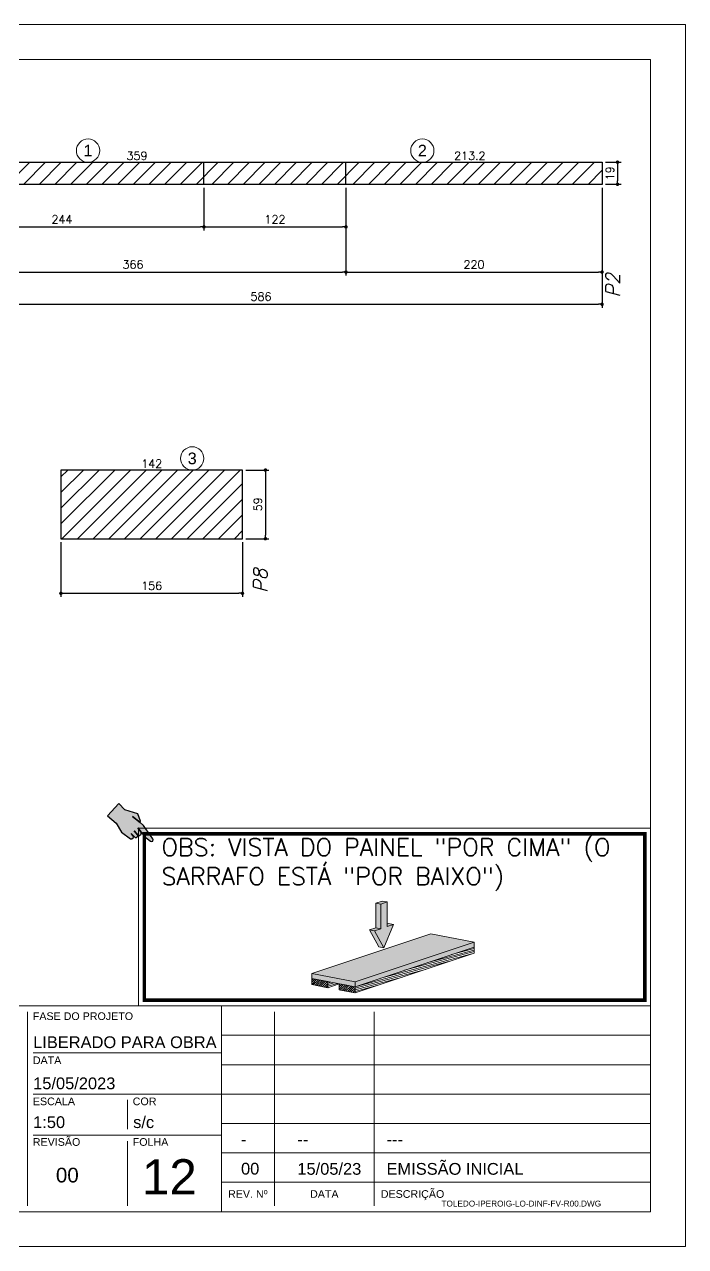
# Model space of a CAD drawing. Extents: x -20676 to 4767, y -817 to 14270.
# Drawn here: x -19759 to -19191, y 5232 to 6282 of the extents above; entities that cross this region are included whole.
import ezdxf
from ezdxf.enums import TextEntityAlignment as Align
from ezdxf.lldxf.tags import DXFTag

# ---------------------------------------------------------------- set-up
doc = ezdxf.new("R2010")
doc.units = 0
doc.header["$PDMODE"] = 2
doc.header["$PDSIZE"] = 10
doc.linetypes.add('CABLIN', pattern=[0.35, 0.25, -0.1])
doc.layers.get('0').update_dxf_attribs({"lineweight": 13})
doc.layers.get('Defpoints').update_dxf_attribs({"lineweight": 13})
for name, color, linetype, lineweight in [('contorno de painel', 7, 'Continuous', 13), ('cotas', 4, 'Continuous', 13), ('FOLHA MB', 7, 'Continuous', 13), ('HACHURACONCRETO', 7, 'Continuous', 13), ('REAPROVEITAMENTO', 1, 'Continuous', 13), ('Romaneio', 1, 'Continuous', 13), ('texto de viga', 7, 'Continuous', 13)]:
    doc.layers.add(name, color=color, linetype=linetype, lineweight=lineweight)
for name, color, linetype in [('Cota Sarrafo', 180, 'Continuous'), ('Painéis', 200, 'Continuous'), ('REGUA-80', 111, 'Continuous'), ('va165-sec', 5, 'DASHED')]:
    doc.layers.add(name, color=color, linetype=linetype)
doc.styles.add('ARIAL', font='arial.ttf', dxfattribs={"oblique": 15, "height": 25})
doc.styles.add('MB_C01', font='arial.ttf', dxfattribs={"height": 1.3})
doc.styles.add('MB_C02', font='arial.ttf', dxfattribs={"height": 2})
doc.styles.add('MB_C03', font='arial.ttf', dxfattribs={"height": 2.5})
doc.styles.add('MB_C04', font='arial.ttf', dxfattribs={"height": 6})
doc.styles.add('REGUA-120', font='ROMANS.shx', dxfattribs={"height": 15})
doc.styles.add('ROMANS', font='romans.shx')
tags = doc.linetypes.add('DASHED', pattern=[0.75, 0.5, -0.25]).pattern_tags.tags
tags[6:7] = [DXFTag(74, 4), DXFTag(75, 0), DXFTag(340, '0'), DXFTag(46, 1.0), DXFTag(50, 0.0), DXFTag(44, 0.0), DXFTag(45, 0.0)]
tags[4:5] = [DXFTag(74, 4), DXFTag(75, 0), DXFTag(340, '0'), DXFTag(46, 1.0), DXFTag(50, 0.0), DXFTag(44, 0.0), DXFTag(45, 0.0)]
doc.dimstyles.new('PAINEL', dxfattribs={"dimtxt": 7, "dimasz": 3, "dimexe": 3, "dimexo": 3, "dimgap": 3, "dimtad": 1, "dimdec": 1, "dimzin": 12, "dimdsep": 46, "dimtxsty": 'ROMANS', "dimblk": 'DOT', "dimcen": 0, "dimclrd": 4, "dimclre": 4, "dimclrt": 240, "dimadec": 1, "dimazin": 3, "dimtfac": 1, "dimtdec": 1, "dimtmove": 0, "dimatfit": 3, "dimfxl": 0, "dimtolj": 1, "dimtzin": 12, "dimarcsym": 0})
doc.dimstyles.new('projeto2', dxfattribs={"dimtxt": 7, "dimasz": 5, "dimexe": 1.25, "dimexo": 2.5, "dimgap": 2, "dimtad": 1, "dimdec": 1, "dimdsep": 46, "dimtxsty": 'ROMANS', "dimblk": 'OBLIQUE', "dimcen": 10, "dimdle": 1, "dimse1": 1, "dimse2": 1, "dimsd1": 1, "dimsd2": 1, "dimclrd": 256, "dimclre": 256, "dimclrt": 3, "dimadec": 0, "dimazin": 0, "dimtfac": 1, "dimtdec": 1, "dimtmove": 0, "dimatfit": 3, "dimldrblk": 'OBLIQUE', "dimfxl": 0, "dimlwd": -1, "dimlwe": -1, "dimarcsym": 0})

# ---------------------------------------------------------------- blocks, each defined once
blk = doc.blocks.new('A$Ceb89ac90')
at = {"color": 1}
for p, q in [((1086.3, 356.7), (70, 356.7)), ((919.6, 351.7), (919.6, 185)), ((1086.3, 356.7), (1086.3, 179.9)), ((1455, 356.7), (1086.3, 356.7)), ((1131.8, 185), (1131.8, 351.7)), ((1217.6, 351.7), (1217.6, 185)), ((1455, 331.5), (1086.3, 331.5)), ((1086.3, 316.3), (924.7, 316.3)), ((1455, 306.2), (1086.3, 306.2)), ((1086.3, 281), (924.7, 281)), ((1005.5, 275.9), (1005.5, 250.7)), ((1455, 281), (1086.3, 281)), ((1455, 255.7), (1086.3, 255.7)), ((1086.3, 245.6), (924.7, 245.6)), ((1005.5, 240.6), (1005.5, 185)), ((1455, 230.4), (1086.3, 230.4)), ((1455, 205.2), (1086.3, 205.2))]:
    blk.add_line(p, q, dxfattribs=at)
for points in [[(0, 1199.9), (0, 149.9), (1485, 149.9), (1485, 1199.9)], [(70, 1169.9), (70, 179.9), (1455, 179.9), (1455, 1169.9)]]:
    blk.add_lwpolyline(points, close=True, dxfattribs=at)
at = {"color": 6, "style": 'MB_C01'}
for s, height, p in [('FASE DO PROJETO', 6.566, (924.3, 344.6)), ('DATA', 6.57, (924.3, 306.7)), ('ESCALA', 6.57, (924.3, 271.4)), ('COR', 6.57, (1010.1, 271.4)), ('REVISÃO', 6.57, (924.3, 236.5)), ('FOLHA', 6.57, (1010.1, 236.5))]:
    blk.add_text(s, height=height, dxfattribs=at).set_placement(p)
for s, p in [('DESCRIÇÃO', (1250.5, 195.1)), ('REV. Nº', (1109, 195.1)), ('DATA', (1174.7, 195.1))]:
    blk.add_text(s, height=6.57, dxfattribs=at).set_placement(p, align=Align.MIDDLE_CENTER)
at = {"insert": (1275.3, 189.4), "char_height": 5.051, "width": 210.818, "attachment_point": 1, "style": 'MB_C04'}
blk.add_mtext('TOLEDO-IPEROIG-LO-DINF-FV-R00.DWG', dxfattribs=at)
at = {"color": 5}
for tag, p, height, style in [('REV_05', (1103.1, 338.1), 10.1, 'MB_C02'), ('DATA_REV_05', (1151.5, 337.9), 10.1, 'MB_C02'), ('INFO_REV_05', (1228.1, 337.9), 10.1, 'MB_C02'), ('CLIENTE', (449.7, 328.8), 12.6, 'MB_C03'), ('FASE', (924.6, 320.5), 10.1, 'MB_C02'), ('REV_04', (1103.1, 312.8), 10.1, 'MB_C02'), ('DATA_REV_04', (1151.5, 312.7), 10.1, 'MB_C02'), ('INFO_REV_04', (1228.1, 312.7), 10.1, 'MB_C02'), ('PROJETISTA', (768, 285.1), 10.1, 'MB_C02'), ('DATA', (924.6, 285.1), 10.1, 'MB_C02'), ('REV_03', (1103.1, 287.6), 10.1, 'MB_C02'), ('DATA_REV_03', (1151.5, 287.4), 10.1, 'MB_C02'), ('INFO_REV_03', (1228.1, 287.4), 10.1, 'MB_C02'), ('OBRA', (449.7, 273.3), 12.6, 'MB_C03'), ('REV_02', (1103.1, 262.3), 10.1, 'MB_C02'), ('DATA_REV_02', (1151.5, 262.1), 10.1, 'MB_C02'), ('INFO_REV_02', (1228.1, 262.1), 10.1, 'MB_C02'), ('ESC', (924.6, 251.8), 10.1, 'MB_C02'), ('COR', (1010.5, 251.8), 10.1, 'MB_C02'), ('REV_01', (1103.1, 237.1), 10.1, 'MB_C02'), ('DATA_REV_01', (1151.5, 236.9), 10.1, 'MB_C02'), ('INFO_REV_01', (1228.1, 236.9), 10.1, 'MB_C02'), ('PAVIMENTO', (449.7, 215.3), 12.6, 'MB_C03'), ('FL', (1018.1, 194.7), 30.3, 'MB_C04'), ('REV_00', (1103.1, 211.8), 10.1, 'MB_C02'), ('DATA_REV_00', (1151.5, 211.6), 10.1, 'MB_C02'), ('EMISSÃO_INICIAL', (1228.1, 211.6), 10.1, 'MB_C02'), ('REV', (944.1, 205), 12.6, 'MB_C03')]:
    blk.add_attdef(tag, p, '', height=height, dxfattribs=dict(at, style=style))
at = {"color": 6, "style": 'MB_C02'}
for tag, p in [('ENDEREÇO_CLIENTE', (449.7, 307.8)), ('ENDEREÇO_OBRA', (449.7, 252.7)), ('TIPO_DE_PROJETO', (449.7, 192.3))]:
    blk.add_attdef(tag, p, '', height=10.1, dxfattribs=at)
blk = doc.blocks.new('INDICADOR')
at = {"layer": 'va165-sec', "ltscale": 100}
blk.add_hatch(color=61, dxfattribs=at).paths.add_polyline_path([(-59.7, -24.5), (-37.5, -24.3), (-35.4, -22.8), (-34.7, -18.5), (-36.9, -15.9), (-32.1, -16.5), (-29.9, -15.1), (-29.3, -11.2), (-31.5, -8.9), (-29.5, -9.3), (-27.5, -7.7), (-26.6, -3.4), (-28.9, -0.4), (-18.5, -2.8), (-3.7, -3.1), (-0.7, -1.9), (0, 0), (-1.3, 2.8), (-2.9, 3.5), (-33.7, 13.2), (-42.6, 13.1), (-44, 16), (-56.7, 23.9), (-82.1, 13.8), (-99.5, 16.7), (-102.1, -17), (-79.1, -17.5)])
at = {"layer": 'REGUA-80', "color": 1}
blk.add_lwpolyline([(-102.1, -17), (-79.1, -17.5), (-59.7, -24.5), (-37.5, -24.3), (-35.4, -22.8), (-34.7, -18.5), (-36.9, -15.9), (-43.1, -15.1), (-32.1, -16.5), (-29.9, -15.1), (-29.3, -11.2), (-31.5, -8.9), (-41.5, -7), (-29.5, -9.3), (-27.5, -7.7), (-26.6, -3.4), (-28.9, -0.4), (-39.8, 2.2), (-18.5, -2.8), (-3.7, -3.1), (-0.7, -1.9), (0, 0), (-1.3, 2.8), (-2.9, 3.5), (-33.7, 13.2), (-42.6, 13.1), (-61.9, 12.9), (-42.6, 13.1), (-44, 16), (-56.7, 23.9), (-82.1, 13.8), (-99.5, 16.7), (-102.1, -17)], dxfattribs=at)
blk = doc.blocks.new('DEDADA')
at = {"linetype": 'Continuous', "ltscale": 100, "xscale": 0.5000000000004939, "yscale": 0.5000000000004939, "zscale": 0.5000000000004939, "rotation": 321.5463332659798}
blk.add_blockref('INDICADOR', (63.1, 17), dxfattribs=at)
blk = doc.blocks.new('FDSFSDFSDF')
at = {"layer": 'HACHURACONCRETO'}
h = blk.add_hatch(color=1, dxfattribs=at)
h.dxf.hatch_style = 1
h.paths.add_polyline_path([(-20956.4, 7327.5), (-20960.7, 7328.3), (-20960.7, 7307.2), (-20956.4, 7306.3)], flags=17)
h.paths.add_polyline_path([(-20951, 7329.3), (-20956.4, 7327.5), (-20956.4, 7306.3), (-20961.8, 7304.5), (-20953.7, 7289.8), (-20945.6, 7310), (-20951, 7308.2)])
h.paths.add_polyline_path([(-20961.8, 7304.5), (-20966.1, 7305.3), (-20958, 7290.7), (-20953.7, 7289.8)])
h.paths.add_polyline_path([(-20956.4, 7306.3), (-20960.7, 7307.2), (-20966.1, 7305.3), (-20961.8, 7304.5)])
h.paths.add_polyline_path([(-20945.6, 7310), (-20949.9, 7310.8), (-20951, 7310.4), (-20951, 7308.2)], flags=17)
h.paths.add_polyline_path([(-20951, 7329.3), (-20955.3, 7330.1), (-20960.7, 7328.3), (-20956.4, 7327.5)])
h = blk.add_hatch(color=253, dxfattribs=at)
h.dxf.hatch_style = 1
h.paths.add_polyline_path([(-20876.3, 7294.9), (-20913.5, 7302), (-21015.7, 7267.8), (-20978.5, 7260.6)])
h.paths.add_polyline_path([(-21015.7, 7267.8), (-21015.7, 7263.5), (-20978.5, 7256.4), (-20978.5, 7260.6)])
h.paths.add_polyline_path([(-20876.3, 7290.6), (-20876.3, 7294.9), (-20978.5, 7260.6), (-20978.5, 7256.4)])
h = blk.add_hatch(dxfattribs=at)
h.set_pattern_fill('ANSI31', color=252, scale=0.409149, angle=150)
h.set_pattern_definition([(195, (7609.989, -2957.4306), (0.336218163, -1.254783266), [])])
h.paths.add_polyline_path([(-20992.2, 7258.9), (-20992.2, 7259), (-21002, 7260.9), (-21002, 7255.6)])
h.paths.add_polyline_path([(-20876.3, 7285.4), (-20876.3, 7290.6), (-20978.5, 7256.4), (-20978.5, 7251.1)])
h = blk.add_hatch(dxfattribs=at)
h.set_pattern_fill('ANSI31', color=252, scale=0.409149)
h.set_pattern_definition([(45, (7609.989, -2957.4306), (-0.918565103, 0.918565103), [])])
h.paths.add_polyline_path([(-21002, 7260.9), (-21015.7, 7263.5), (-21015.7, 7258.3), (-21002, 7255.6)])
h.paths.add_polyline_path([(-20978.5, 7256.4), (-20992.2, 7259), (-20992.2, 7253.8), (-20978.5, 7251.1)])
at = {"color": 0, "linetype": 'Continuous', "lineweight": 0, "extrusion": (5.55112e-17, 0.967349, 0.253449)}
for p, q in [((-20960.7, 7328.3), (-20955.3, 7330.1)), ((-20951, 7329.3), (-20956.4, 7327.5)), ((-20951, 7329.3), (-20955.3, 7330.1)), ((-20951, 7308.2), (-20951, 7329.3)), ((-20956.4, 7327.5), (-20960.7, 7328.3)), ((-20960.7, 7307.2), (-20960.7, 7328.3)), ((-20956.4, 7327.5), (-20956.4, 7306.3)), ((-20953.7, 7289.8), (-20945.6, 7310)), ((-20951, 7310.4), (-20949.9, 7310.8)), ((-20945.6, 7310), (-20951, 7308.2)), ((-20945.6, 7310), (-20949.9, 7310.8)), ((-20913.5, 7302), (-21015.7, 7267.8)), ((-20966.1, 7305.3), (-20960.7, 7307.2)), ((-20961.8, 7304.5), (-20966.1, 7305.3)), ((-20958, 7290.7), (-20966.1, 7305.3)), ((-20956.4, 7306.3), (-20961.8, 7304.5)), ((-20961.8, 7304.5), (-20953.7, 7289.8)), ((-20956.4, 7306.3), (-20960.7, 7307.2)), ((-20876.3, 7294.9), (-20913.5, 7302)), ((-20978.5, 7260.6), (-20876.3, 7294.9)), ((-20876.3, 7290.6), (-20978.5, 7256.4)), ((-20876.3, 7290.6), (-20978.5, 7256.4)), ((-20953.7, 7289.8), (-20958, 7290.7)), ((-20876.3, 7290.6), (-20876.3, 7294.9)), ((-20876.3, 7290.6), (-20876.3, 7285.4)), ((-20876.3, 7285.4), (-20978.5, 7251.1)), ((-21015.7, 7267.8), (-20978.5, 7260.6)), ((-21015.7, 7263.5), (-21015.7, 7267.8)), ((-21015.7, 7263.5), (-21015.7, 7258.3)), ((-21015.7, 7263.5), (-21002, 7260.9)), ((-20978.5, 7256.4), (-21015.7, 7263.5)), ((-21002, 7255.6), (-21015.7, 7258.3)), ((-21002, 7260.9), (-21002, 7255.6)), ((-20992.2, 7258.9), (-21002, 7255.6)), ((-20978.5, 7256.4), (-20992.2, 7259)), ((-20992.2, 7259), (-20992.2, 7253.8)), ((-20978.5, 7256.4), (-20978.5, 7260.6)), ((-20978.5, 7256.4), (-20978.5, 7251.1)), ((-20978.5, 7251.1), (-20992.2, 7253.8))]:
    blk.add_line(p, q, dxfattribs=at)
blk.add_lwpolyline([(-21164.5, 7392.8), (-20724.6, 7392.8), (-20724.6, 7240), (-21164.5, 7240)], close=True)
at = {"const_width": 3}
blk.add_lwpolyline([(-21159.5, 7387.8), (-20729.6, 7387.8), (-20729.6, 7245), (-21159.5, 7245)], close=True, dxfattribs=at)
at = {"lineweight": 5, "xscale": 0.8622490710097133, "yscale": 0.8622490710097133, "zscale": 0.2874163570032379}
blk.add_blockref('DEDADA', (-21206.7, 7367), dxfattribs=at)
at = {"layer": 'contorno de painel', "linetype": 'CABLIN', "insert": (-21144.8, 7383.9), "char_height": 15, "attachment_point": 1, "style": 'ROMANS'}
blk.add_mtext_dynamic_manual_height_columns('OBS: VISTA DO PAINEL "POR CIMA" (O SARRAFO ESTÁ "POR BAIXO")', width=429.807, gutter_width=45, heights=[0], dxfattribs=at)
blk = doc.blocks.new('_Dot')
at = {"color": 0, "linetype": 'ByBlock', "lineweight": -2}
blk.add_line((-0.5, 0), (-1, 0), dxfattribs=at)
at = {"color": 0, "linetype": 'ByBlock', "const_width": 0.5}
blk.add_lwpolyline([(-0.25, 0, 1), (0.25, 0, 1)], format="xyb", close=True, dxfattribs=at)
blk = doc.blocks.new('*D1821')
at = {"layer": 'cotas', "color": 4, "lineweight": -2, "transparency": 16777216}
for p, q in [((-19849.1, 6141.9), (-19849.1, 6038.9)), ((-19263.1, 6141.9), (-19263.1, 6038.9)), ((-19846.1, 6041.9), (-19266.1, 6041.9))]:
    blk.add_line(p, q, dxfattribs=at)
at = {"layer": 'Defpoints', "color": 0, "transparency": 16777216}
for p in [(-19849.1, 6144.9), (-19263.1, 6144.9), (-19263.1, 6041.9)]:
    blk.add_point(p, dxfattribs=at)
at = {"layer": 'cotas', "color": 4, "lineweight": -2, "transparency": 16777216, "xscale": 3, "yscale": 3, "zscale": 3, "rotation": 180}
blk.add_blockref('_Dot', (-19849.1, 6041.9), dxfattribs=at)
at = {"layer": 'cotas', "color": 4, "lineweight": -2, "transparency": 16777216, "xscale": 3, "yscale": 3, "zscale": 3}
blk.add_blockref('_Dot', (-19263.1, 6041.9), dxfattribs=at)
at = {"layer": 'cotas', "color": 240, "transparency": 16777216, "insert": (-19556.1, 6048.4), "char_height": 7, "attachment_point": 5, "style": 'ROMANS'}
blk.add_mtext('\\A1;586', dxfattribs=at)
blk = doc.blocks.new('*D1822')
at = {"layer": 'cotas', "color": 4, "lineweight": -2, "transparency": 16777216}
for p, q in [((-19260.1, 6163.9), (-19246.8, 6163.9)), ((-19249.8, 6160.9), (-19249.8, 6147.9)), ((-19260.1, 6144.9), (-19246.8, 6144.9))]:
    blk.add_line(p, q, dxfattribs=at)
at = {"layer": 'Defpoints', "color": 0, "transparency": 16777216}
for p in [(-19263.1, 6163.9), (-19263.1, 6144.9), (-19249.8, 6144.9)]:
    blk.add_point(p, dxfattribs=at)
at = {"layer": 'cotas', "color": 4, "lineweight": -2, "transparency": 16777216, "xscale": 3, "yscale": 3, "zscale": 3}
for p, rotation in [((-19249.8, 6163.9), 90), ((-19249.8, 6144.9), 270)]:
    blk.add_blockref('_Dot', p, dxfattribs=dict(at, rotation=rotation))
at = {"layer": 'cotas', "color": 240, "transparency": 16777216, "insert": (-19256.3, 6154.4), "char_height": 7, "attachment_point": 5, "rotation": 90, "style": 'ROMANS'}
blk.add_mtext('\\A1;19', dxfattribs=at)
blk = doc.blocks.new('*D1823')
at = {"layer": 'cotas', "color": 4, "lineweight": -2, "transparency": 16777216}
for p, q in [((-19849.1, 6141.9), (-19849.1, 6105.3)), ((-19605.1, 6141.9), (-19605.1, 6105.3)), ((-19846.1, 6108.3), (-19608.1, 6108.3))]:
    blk.add_line(p, q, dxfattribs=at)
at = {"layer": 'Defpoints', "color": 0, "transparency": 16777216}
for p in [(-19849.1, 6144.9), (-19605.1, 6144.9), (-19605.1, 6108.3)]:
    blk.add_point(p, dxfattribs=at)
at = {"layer": 'cotas', "color": 4, "lineweight": -2, "transparency": 16777216, "xscale": 3, "yscale": 3, "zscale": 3, "rotation": 180}
blk.add_blockref('_Dot', (-19849.1, 6108.3), dxfattribs=at)
at = {"layer": 'cotas', "color": 4, "lineweight": -2, "transparency": 16777216, "xscale": 3, "yscale": 3, "zscale": 3}
blk.add_blockref('_Dot', (-19605.1, 6108.3), dxfattribs=at)
at = {"layer": 'cotas', "color": 240, "transparency": 16777216, "insert": (-19727.1, 6114.8), "char_height": 7, "attachment_point": 5, "style": 'ROMANS'}
blk.add_mtext('\\A1;244', dxfattribs=at)
blk = doc.blocks.new('*D1824')
at = {"layer": 'cotas', "color": 4, "lineweight": -2, "transparency": 16777216}
for p, q in [((-19605.1, 6141.9), (-19605.1, 6105.3)), ((-19483.1, 6141.9), (-19483.1, 6105.3)), ((-19602.1, 6108.3), (-19486.1, 6108.3))]:
    blk.add_line(p, q, dxfattribs=at)
at = {"layer": 'Defpoints', "color": 0, "transparency": 16777216}
for p in [(-19605.1, 6144.9), (-19483.1, 6144.9), (-19483.1, 6108.3)]:
    blk.add_point(p, dxfattribs=at)
at = {"layer": 'cotas', "color": 4, "lineweight": -2, "transparency": 16777216, "xscale": 3, "yscale": 3, "zscale": 3, "rotation": 180}
blk.add_blockref('_Dot', (-19605.1, 6108.3), dxfattribs=at)
at = {"layer": 'cotas', "color": 4, "lineweight": -2, "transparency": 16777216, "xscale": 3, "yscale": 3, "zscale": 3}
blk.add_blockref('_Dot', (-19483.1, 6108.3), dxfattribs=at)
at = {"layer": 'cotas', "color": 240, "transparency": 16777216, "insert": (-19544.1, 6114.8), "char_height": 7, "attachment_point": 5, "style": 'ROMANS'}
blk.add_mtext('\\A1;122', dxfattribs=at)
blk = doc.blocks.new('*D1825')
at = {"layer": 'cotas', "color": 4, "lineweight": -2, "transparency": 16777216}
for p, q in [((-19483.1, 6141.9), (-19483.1, 6066.5)), ((-19263.1, 6141.9), (-19263.1, 6066.5)), ((-19480.1, 6069.5), (-19266.1, 6069.5))]:
    blk.add_line(p, q, dxfattribs=at)
at = {"layer": 'Defpoints', "color": 0, "transparency": 16777216}
for p in [(-19483.1, 6144.9), (-19263.1, 6144.9), (-19263.1, 6069.5)]:
    blk.add_point(p, dxfattribs=at)
at = {"layer": 'cotas', "color": 4, "lineweight": -2, "transparency": 16777216, "xscale": 3, "yscale": 3, "zscale": 3, "rotation": 180}
blk.add_blockref('_Dot', (-19483.1, 6069.5), dxfattribs=at)
at = {"layer": 'cotas', "color": 4, "lineweight": -2, "transparency": 16777216, "xscale": 3, "yscale": 3, "zscale": 3}
blk.add_blockref('_Dot', (-19263.1, 6069.5), dxfattribs=at)
at = {"layer": 'cotas', "color": 240, "transparency": 16777216, "insert": (-19373.1, 6076), "char_height": 7, "attachment_point": 5, "style": 'ROMANS'}
blk.add_mtext('\\A1;220', dxfattribs=at)
blk = doc.blocks.new('*D1826')
at = {"layer": 'Defpoints', "color": 0, "transparency": 16777216}
for p in [(-19842.1, 6163.9), (-19483.1, 6163.9), (-19483.1, 6163.9)]:
    blk.add_point(p, dxfattribs=at)
at = {"layer": 'Cota Sarrafo', "color": 3, "transparency": 16777216, "insert": (-19662.6, 6169.4), "char_height": 7, "attachment_point": 5, "style": 'ROMANS'}
blk.add_mtext('359', dxfattribs=at)
blk = doc.blocks.new('_OBLIQUE')
at = {"color": 0, "linetype": 'ByBlock', "lineweight": -2}
for p, q in [((0, 0), (-1, 0)), ((-0.5, -0.5), (0.5, 0.5))]:
    blk.add_line(p, q, dxfattribs=at)
blk = doc.blocks.new('*D1827')
at = {"layer": 'Defpoints', "color": 0, "transparency": 16777216}
for p in [(-19483.3, 6164.6), (-19270.1, 6163.9), (-19270.1, 6163.9)]:
    blk.add_point(p, dxfattribs=at)
at = {"layer": 'Cota Sarrafo', "color": 3, "transparency": 16777216, "insert": (-19376.7, 6169.4), "char_height": 7, "attachment_point": 5, "style": 'ROMANS'}
blk.add_mtext('213.2', dxfattribs=at)
blk = doc.blocks.new('*D1828')
at = {"layer": 'cotas', "color": 4, "lineweight": -2, "transparency": 16777216}
for p, q in [((-19849.1, 6141.9), (-19849.1, 6066.5)), ((-19483.1, 6141.9), (-19483.1, 6066.5)), ((-19846.1, 6069.5), (-19486.1, 6069.5))]:
    blk.add_line(p, q, dxfattribs=at)
at = {"layer": 'Defpoints', "color": 0, "transparency": 16777216}
for p in [(-19849.1, 6144.9), (-19483.1, 6144.9), (-19483.1, 6069.5)]:
    blk.add_point(p, dxfattribs=at)
at = {"layer": 'cotas', "color": 4, "lineweight": -2, "transparency": 16777216, "xscale": 3, "yscale": 3, "zscale": 3, "rotation": 180}
blk.add_blockref('_Dot', (-19849.1, 6069.5), dxfattribs=at)
at = {"layer": 'cotas', "color": 4, "lineweight": -2, "transparency": 16777216, "xscale": 3, "yscale": 3, "zscale": 3}
blk.add_blockref('_Dot', (-19483.1, 6069.5), dxfattribs=at)
at = {"layer": 'cotas', "color": 240, "transparency": 16777216, "insert": (-19666.1, 6076), "char_height": 7, "attachment_point": 5, "style": 'ROMANS'}
blk.add_mtext('\\A1;366', dxfattribs=at)
blk = doc.blocks.new('*D1839')
at = {"layer": 'Defpoints', "color": 0, "transparency": 16777216}
for p in [(-19728, 5840.4), (-19572, 5840.4), (-19572, 5793.5)]:
    blk.add_point(p, dxfattribs=at)
at = {"layer": 'Painéis', "color": 4, "lineweight": -2, "transparency": 16777216}
for p, q in [((-19728, 5837.4), (-19728, 5790.5)), ((-19572, 5837.4), (-19572, 5790.5)), ((-19725, 5793.5), (-19575, 5793.5))]:
    blk.add_line(p, q, dxfattribs=at)
at = {"layer": 'Painéis', "color": 4, "lineweight": -2, "transparency": 16777216, "xscale": 3, "yscale": 3, "zscale": 3, "rotation": 180}
blk.add_blockref('_Dot', (-19728, 5793.5), dxfattribs=at)
at = {"layer": 'Painéis', "color": 4, "lineweight": -2, "transparency": 16777216, "xscale": 3, "yscale": 3, "zscale": 3}
blk.add_blockref('_Dot', (-19572, 5793.5), dxfattribs=at)
at = {"layer": 'Painéis', "color": 240, "transparency": 16777216, "insert": (-19650, 5800), "char_height": 7, "attachment_point": 5, "style": 'ROMANS'}
blk.add_mtext('\\A1;156', dxfattribs=at)
blk = doc.blocks.new('*D1840')
at = {"layer": 'Defpoints', "color": 0, "transparency": 16777216}
for p in [(-19572, 5899.4), (-19572, 5840.4), (-19552.3, 5840.4)]:
    blk.add_point(p, dxfattribs=at)
at = {"layer": 'Painéis', "color": 4, "lineweight": -2, "transparency": 16777216}
for p, q in [((-19569, 5899.4), (-19549.3, 5899.4)), ((-19552.3, 5896.4), (-19552.3, 5843.4)), ((-19569, 5840.4), (-19549.3, 5840.4))]:
    blk.add_line(p, q, dxfattribs=at)
at = {"layer": 'Painéis', "color": 4, "lineweight": -2, "transparency": 16777216, "xscale": 3, "yscale": 3, "zscale": 3}
for p, rotation in [((-19552.3, 5899.4), 90), ((-19552.3, 5840.4), 270)]:
    blk.add_blockref('_Dot', p, dxfattribs=dict(at, rotation=rotation))
at = {"layer": 'Painéis', "color": 240, "transparency": 16777216, "insert": (-19558.8, 5869.9), "char_height": 7, "attachment_point": 5, "rotation": 90, "style": 'ROMANS'}
blk.add_mtext('\\A1;59', dxfattribs=at)
blk = doc.blocks.new('*D1841')
at = {"layer": 'Defpoints', "color": 0, "transparency": 16777216}
for p in [(-19721, 5899.4), (-19579, 5899.4), (-19579, 5899.4)]:
    blk.add_point(p, dxfattribs=at)
at = {"layer": 'Cota Sarrafo', "color": 3, "transparency": 16777216, "insert": (-19650, 5904.9), "char_height": 7, "attachment_point": 5, "style": 'ROMANS'}
blk.add_mtext('142', dxfattribs=at)

msp = doc.modelspace()

# ---------------------------------------------------------------- hatches: boundary and pattern name
at = {"layer": 'REAPROVEITAMENTO'}
h = msp.add_hatch(dxfattribs=at)
h.set_pattern_fill('ANSI31', color=256, scale=3, style=0)
h.set_pattern_definition([(45, (11.764, 2330.087), (-6.735192, 6.735192), [])])
h.paths.add_polyline_path([(-19849.11, 6163.86), (-19263.11, 6163.86), (-19263.11, 6144.86), (-19849.11, 6144.86)])
h = msp.add_hatch(dxfattribs=at)
h.set_pattern_fill('ANSI31', color=256, scale=3, style=0)
h.set_pattern_definition([(45, (34.968, 2339.202), (-6.735192, 6.735192), [])])
h.paths.add_polyline_path([(-19572, 5840.42), (-19572, 5899.42), (-19728, 5899.42), (-19728, 5840.42)])

# ---------------------------------------------------------------- linework, layer by layer
at = {"layer": 'Painéis', "color": 6}
for p, q in [((-19605.11, 6144.86), (-19605.11, 6163.86)), ((-19483.11, 6144.86), (-19483.11, 6163.86))]:
    msp.add_line(p, q, dxfattribs=at)
for points in [[(-19849.11, 6163.86), (-19263.11, 6163.86), (-19263.11, 6144.86), (-19849.11, 6144.86)], [(-19572, 5840.42), (-19572, 5899.42), (-19728, 5899.42), (-19728, 5840.42)]]:
    msp.add_lwpolyline(points, close=True, dxfattribs=at)
at = {"layer": 'Romaneio'}
for centre in [(-19704.67, 6173.86), (-19417.49, 6173.86), (-19615.2, 5909.42)]:
    msp.add_circle(centre, 10, dxfattribs=at)

# ---------------------------------------------------------------- block references
ref = msp.add_blockref('A$Ceb89ac90', (-20676.4, 5082.32))
ref.add_attrib('INFO_REV_01', '---', (-19448.27, 5319.21), dxfattribs={"color": 5, "height": 10.102, "style": 'MB_C02'})
ref.add_attrib('DATA_REV_01', '--', (-19524.86, 5319.21), dxfattribs={"color": 5, "height": 10.102, "style": 'MB_C02'})
ref.add_attrib('REV_01', '-', (-19573.25, 5319.38), dxfattribs={"color": 5, "height": 10.1, "style": 'MB_C02'})
ref.add_attrib('EMISSÃO_INICIAL', 'EMISSÃO INICIAL', (-19448.27, 5293.96), dxfattribs={"color": 5, "height": 10.102, "style": 'MB_C02'})
ref.add_attrib('DATA_REV_00', '15/05/23', (-19524.86, 5293.96), dxfattribs={"color": 5, "height": 10.102, "style": 'MB_C02'})
ref.add_attrib('REV_00', '00', (-19573.25, 5294.12), dxfattribs={"color": 5, "height": 10.102, "style": 'MB_C02'})
ref.add_attrib('FL', '12', (-19658.31, 5277), dxfattribs={"color": 5, "height": 30.306, "style": 'MB_C04'})
ref.add_attrib('REV', '00', (-19732.29, 5287.35), dxfattribs={"color": 5, "height": 12.628, "style": 'MB_C03'})
ref.add_attrib('COR', 's/c', (-19665.92, 5334.09), dxfattribs={"color": 5, "height": 10.102, "style": 'MB_C02'})
ref.add_attrib('ESC', '1:50', (-19751.83, 5334.09), dxfattribs={"color": 5, "height": 10.102, "style": 'MB_C02'})
ref.add_attrib('FASE', 'LIBERADO PARA OBRA', (-19751.83, 5402.78), dxfattribs={"color": 5, "height": 10.102, "style": 'MB_C02'})
ref.add_attrib('DATA', '15/05/2023', (-19751.83, 5367.43), dxfattribs={"color": 5, "height": 10.102, "style": 'MB_C02'})
at = {"layer": 'FOLHA MB'}
msp.add_blockref('FDSFSDFSDF', (1503.22, -1800.99), dxfattribs=at)

# ---------------------------------------------------------------- texts
at = {"layer": 'Romaneio', "color": 7, "style": 'ARIAL'}
for s, p in [('1', (-19704.67, 6173.86)), ('2', (-19417.49, 6173.86)), ('3', (-19615.2, 5909.42))]:
    msp.add_text(s, height=10, dxfattribs=at).set_placement(p, align=Align.MIDDLE_CENTER)
at = {"layer": 'texto de viga', "color": 215, "style": 'REGUA-120', "oblique": 15}
for s, p in [('P2', (-19247.97, 6047.78)), ('P8', (-19550.75, 5794))]:
    msp.add_text(s, height=11.752, rotation=90, dxfattribs=at).set_placement(p)

# ---------------------------------------------------------------- dimensions: what is measured, and where the dimension line sits
at = {"layer": 'Cota Sarrafo'}
for base, p1, p2, picture, middle in [((-19483.11, 6163.86), (-19842.11, 6163.86), (-19483.11, 6163.86), '*D1826', (-19662.61, 6169.36)), ((-19270.11, 6163.86), (-19483.31, 6164.59), (-19270.11, 6163.86), '*D1827', (-19376.71, 6169.36)), ((-19579, 5899.42), (-19721, 5899.42), (-19579, 5899.42), '*D1841', (-19650, 5904.92))]:
    dim = msp.add_linear_dim(base=base, p1=p1, p2=p2, dimstyle='projeto2', dxfattribs=at)
    dim.commit()
    dim.dimension.update_dxf_attribs({"geometry": picture, "text_midpoint": middle})
at = {"layer": 'cotas', "color": 6}
dim = msp.add_linear_dim(base=(-19249.78, 6144.86), p1=(-19263.11, 6163.86), p2=(-19263.11, 6144.86), angle=90, dimstyle='PAINEL', override={"dimarcsym": 2}, dxfattribs=at)
dim.commit()
dim.dimension.update_dxf_attribs({"geometry": '*D1822', "text_midpoint": (-19256.28, 6154.36)})
dim = msp.add_linear_dim(base=(-19263.11, 6041.91), p1=(-19849.11, 6144.86), p2=(-19263.11, 6144.86), dimstyle='PAINEL', override={"dimarcsym": 2}, dxfattribs=at)
dim.commit()
dim.dimension.update_dxf_attribs({"geometry": '*D1821', "text_midpoint": (-19556.11, 6041.91), "dimtype": 160})
for base, p1, p2, picture, middle in [((-19605.11, 6108.28), (-19849.11, 6144.86), (-19605.11, 6144.86), '*D1823', (-19727.11, 6114.78)), ((-19483.11, 6069.49), (-19849.11, 6144.86), (-19483.11, 6144.86), '*D1828', (-19666.11, 6075.99)), ((-19483.11, 6108.28), (-19605.11, 6144.86), (-19483.11, 6144.86), '*D1824', (-19544.11, 6114.78)), ((-19263.11, 6069.49), (-19483.11, 6144.86), (-19263.11, 6144.86), '*D1825', (-19373.11, 6075.99))]:
    dim = msp.add_linear_dim(base=base, p1=p1, p2=p2, dimstyle='PAINEL', override={"dimarcsym": 2}, dxfattribs=at)
    dim.commit()
    dim.dimension.update_dxf_attribs({"geometry": picture, "text_midpoint": middle})
at = {"layer": 'Painéis', "color": 6}
dim = msp.add_linear_dim(base=(-19552.26, 5840.42), p1=(-19572, 5899.42), p2=(-19572, 5840.42), angle=90, dimstyle='PAINEL', override={"dimarcsym": 2}, dxfattribs=at)
dim.commit()
dim.dimension.update_dxf_attribs({"geometry": '*D1840', "text_midpoint": (-19558.76, 5869.92)})
dim = msp.add_linear_dim(base=(-19572, 5793.5), p1=(-19728, 5840.42), p2=(-19572, 5840.42), dimstyle='PAINEL', override={"dimarcsym": 2}, dxfattribs=at)
dim.commit()
dim.dimension.update_dxf_attribs({"geometry": '*D1839', "text_midpoint": (-19650, 5800)})

doc.saveas('drawing.dxf')
